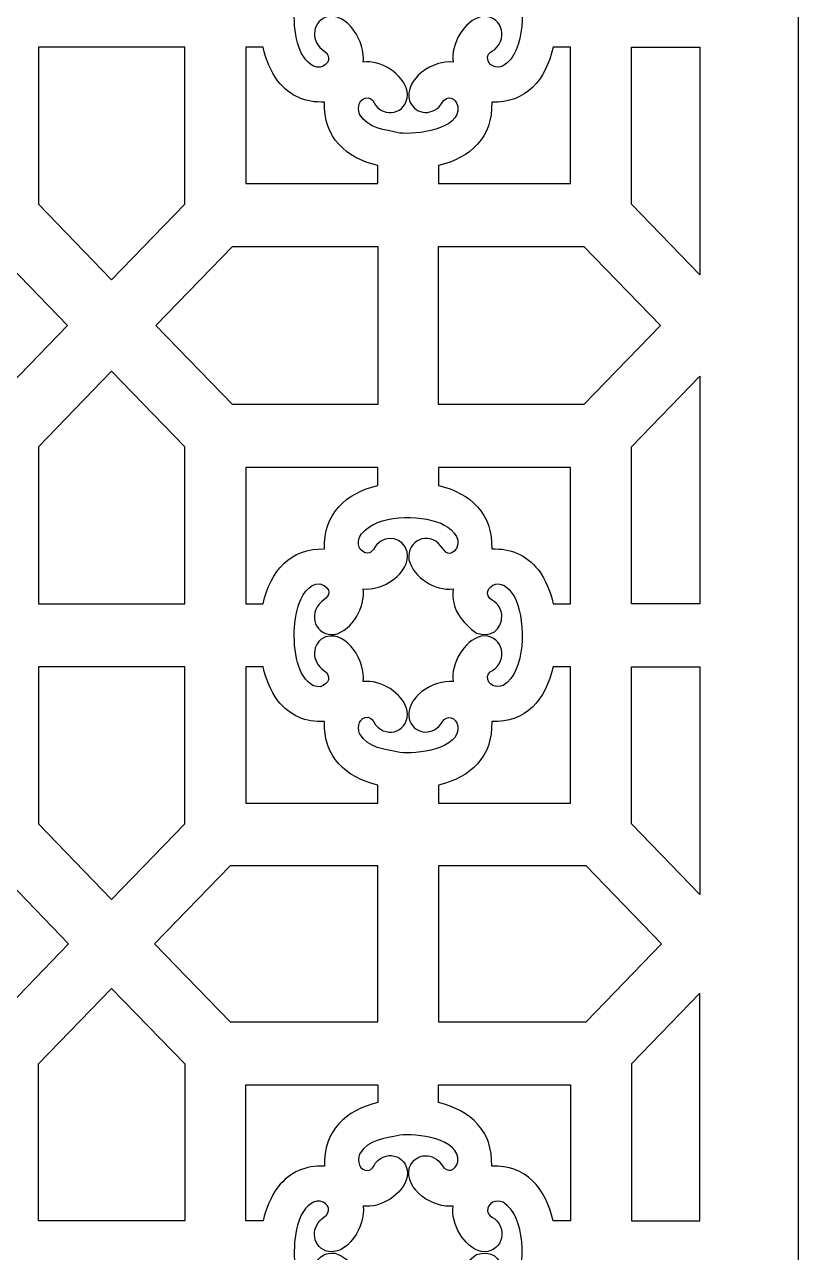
# Model space of a CAD drawing. Header units: centimetres. Extents: x -20.9 to -15.5, y -9 to 9.
# Drawn here: x -18.535 to -15.459, y 0.003 to 4.882 of the extents above; entities that cross this region are included whole.
import ezdxf

# ---------------------------------------------------------------- set-up
doc = ezdxf.new("R2010")
doc.units = ezdxf.units.CM
doc.header["$MEASUREMENT"] = 0
doc.layers.add('layer 1', color=7, linetype='Continuous')

msp = doc.modelspace()

# ---------------------------------------------------------------- linework, layer by layer
at = {"layer": 'layer 1', "color": 250}
for points, knots in [([(-20.93745, -9.0002), (-20.93745, -9.0002), (-20.93745, 9.00076), (-20.93745, 9.00076), (-20.93745, 9.00076), (-20.93745, 9.00076), (-15.45891, 9.00076), (-15.45891, 9.00076), (-15.45891, 9.00076), (-15.45891, 9.00076), (-15.45891, -9.0002), (-15.45891, -9.0002), (-15.45891, -9.0002), (-15.45891, -9.0002), (-20.93745, -9.0002), (-20.93745, -9.0002)], [0, 0, 0, 0, 0.2, 0.2, 0.2, 0.2, 0.4, 0.4, 0.4, 0.4, 0.6, 0.6, 0.6, 0.6, 1, 1, 1, 1]), ([(-17.44257, 5.04672), (-17.46993, 4.96971), (-17.47052, 4.85409), (-17.43926, 4.77855), (-17.43926, 4.77855), (-17.42532, 4.7472), (-17.39673, 4.70769), (-17.35932, 4.71246), (-17.35932, 4.71246), (-17.32494, 4.72069), (-17.3131, 4.75707), (-17.34456, 4.77694), (-17.34456, 4.77694), (-17.39615, 4.80951), (-17.39623, 4.88631), (-17.33832, 4.91077), (-17.33832, 4.91077), (-17.25006, 4.93667), (-17.17929, 4.80892), (-17.18861, 4.7325), (-17.18861, 4.7325), (-17.11921, 4.74158), (-17.0316, 4.68832), (-17.01341, 4.61656), (-17.01341, 4.61656), (-17.00389, 4.53782), (-17.09109, 4.50194), (-17.13942, 4.56122), (-17.13942, 4.56122), (-17.14774, 4.57385), (-17.15225, 4.58791), (-17.16842, 4.59081), (-17.16842, 4.59081), (-17.2029, 4.59274), (-17.21477, 4.55416), (-17.20314, 4.52634), (-17.20314, 4.52634), (-17.16699, 4.46591), (-17.10509, 4.46535), (-17.04337, 4.45076), (-17.04337, 4.45076), (-16.97996, 4.44391), (-16.80124, 4.46289), (-16.81228, 4.55619), (-16.81228, 4.55619), (-16.82028, 4.59172), (-16.85552, 4.60393), (-16.87477, 4.57142), (-16.87477, 4.57142), (-16.9064, 4.51796), (-16.98083, 4.51852), (-17.00436, 4.57789), (-17.00436, 4.57789), (-17.0294, 4.66887), (-16.90558, 4.7424), (-16.83173, 4.7325), (-16.83173, 4.7325), (-16.84046, 4.80514), (-16.78914, 4.89463), (-16.71946, 4.91344), (-16.71946, 4.91344), (-16.64324, 4.92328), (-16.60844, 4.83321), (-16.66585, 4.78329), (-16.66585, 4.78329), (-16.67809, 4.77471), (-16.69169, 4.77005), (-16.69453, 4.75335), (-16.69453, 4.75335), (-16.69637, 4.71773), (-16.65905, 4.70549), (-16.63208, 4.7175), (-16.63208, 4.7175), (-16.5418, 4.77515), (-16.54373, 4.96473), (-16.58105, 5.05504), (-16.58105, 5.05504), (-16.59417, 5.08454), (-16.61846, 5.11849), (-16.65241, 5.12174), (-16.65241, 5.12174), (-16.68146, 5.12124), (-16.70999, 5.08829), (-16.68513, 5.06321), (-16.68513, 5.06321), (-16.65993, 5.04549), (-16.64335, 5.03366), (-16.63814, 4.99894), (-16.63814, 4.99894), (-16.63603, 4.93216), (-16.68305, 4.90843), (-16.73873, 4.92533), (-16.73873, 4.92533), (-16.796, 4.96716), (-16.84108, 5.02241), (-16.83173, 5.10106), (-16.83173, 5.10106), (-16.90207, 5.09215), (-16.98871, 5.14497), (-17.0069, 5.21703), (-17.0069, 5.21703), (-17.01642, 5.29577), (-16.92919, 5.33168), (-16.88089, 5.27236), (-16.88089, 5.27236), (-16.86343, 5.24579), (-16.84392, 5.22517), (-16.81835, 5.26173), (-16.81835, 5.26173), (-16.79521, 5.30763), (-16.84486, 5.34609), (-16.88024, 5.36168), (-16.88024, 5.36168), (-16.96674, 5.39703), (-17.1336, 5.39826), (-17.19561, 5.31982), (-17.19561, 5.31982), (-17.21339, 5.29287), (-17.21532, 5.25854), (-17.18082, 5.24433), (-17.18082, 5.24433), (-17.1539, 5.23642), (-17.14815, 5.26164), (-17.13494, 5.27784), (-17.13494, 5.27784), (-17.09478, 5.31818), (-17.02969, 5.30552), (-17.01396, 5.24831), (-17.01396, 5.24831), (-16.99944, 5.16011), (-17.11532, 5.09171), (-17.18861, 5.10106), (-17.18861, 5.10106), (-17.17964, 5.02856), (-17.2314, 4.93889), (-17.30089, 4.92015), (-17.30089, 4.92015), (-17.37713, 4.91033), (-17.41188, 5.00041), (-17.35446, 5.05029), (-17.35446, 5.05029), (-17.32874, 5.06834), (-17.30877, 5.08849), (-17.34418, 5.11488), (-17.34418, 5.11488), (-17.38985, 5.13949), (-17.42766, 5.08553), (-17.44257, 5.04672)], [0, 0, 0, 0, 0.0263158, 0.0263158, 0.0263158, 0.0263158, 0.0526316, 0.0526316, 0.0526316, 0.0526316, 0.0789474, 0.0789474, 0.0789474, 0.0789474, 0.1052632, 0.1052632, 0.1052632, 0.1052632, 0.1315789, 0.1315789, 0.1315789, 0.1315789, 0.1578947, 0.1578947, 0.1578947, 0.1578947, 0.1842105, 0.1842105, 0.1842105, 0.1842105, 0.2105263, 0.2105263, 0.2105263, 0.2105263, 0.2368421, 0.2368421, 0.2368421, 0.2368421, 0.2631579, 0.2631579, 0.2631579, 0.2631579, 0.2894737, 0.2894737, 0.2894737, 0.2894737, 0.3157895, 0.3157895, 0.3157895, 0.3157895, 0.3421053, 0.3421053, 0.3421053, 0.3421053, 0.3684211, 0.3684211, 0.3684211, 0.3684211, 0.3947368, 0.3947368, 0.3947368, 0.3947368, 0.4210526, 0.4210526, 0.4210526, 0.4210526, 0.4473684, 0.4473684, 0.4473684, 0.4473684, 0.4736842, 0.4736842, 0.4736842, 0.4736842, 0.5, 0.5, 0.5, 0.5, 0.5263158, 0.5263158, 0.5263158, 0.5263158, 0.5526316, 0.5526316, 0.5526316, 0.5526316, 0.5789474, 0.5789474, 0.5789474, 0.5789474, 0.6052632, 0.6052632, 0.6052632, 0.6052632, 0.6315789, 0.6315789, 0.6315789, 0.6315789, 0.6578947, 0.6578947, 0.6578947, 0.6578947, 0.6842105, 0.6842105, 0.6842105, 0.6842105, 0.7105263, 0.7105263, 0.7105263, 0.7105263, 0.7368421, 0.7368421, 0.7368421, 0.7368421, 0.7631579, 0.7631579, 0.7631579, 0.7631579, 0.7894737, 0.7894737, 0.7894737, 0.7894737, 0.8157895, 0.8157895, 0.8157895, 0.8157895, 0.8421053, 0.8421053, 0.8421053, 0.8421053, 0.8684211, 0.8684211, 0.8684211, 0.8684211, 0.8947368, 0.8947368, 0.8947368, 0.8947368, 0.9210526, 0.9210526, 0.9210526, 0.9210526, 0.9473684, 0.9473684, 0.9473684, 0.9473684, 1, 1, 1, 1]), ([(-18.47989, 4.79179), (-18.47989, 4.79179), (-17.89769, 4.79179), (-17.89769, 4.79179), (-17.89769, 4.79179), (-17.89769, 4.79179), (-17.89769, 4.168), (-17.89769, 4.168), (-17.89769, 4.168), (-17.89769, 4.168), (-18.18877, 3.86737), (-18.18877, 3.86737), (-18.18877, 3.86737), (-18.18877, 3.86737), (-18.47989, 4.168), (-18.47989, 4.168), (-18.47989, 4.168), (-18.47989, 4.168), (-18.47989, 4.79179), (-18.47989, 4.79179)], [0, 0, 0, 0, 0.1666667, 0.1666667, 0.1666667, 0.1666667, 0.3333333, 0.3333333, 0.3333333, 0.3333333, 0.5, 0.5, 0.5, 0.5, 0.6666667, 0.6666667, 0.6666667, 0.6666667, 1, 1, 1, 1]), ([(-17.65565, 4.79179), (-17.65565, 4.79179), (-17.58687, 4.79179), (-17.58687, 4.79179), (-17.58687, 4.79179), (-17.57504, 4.74167), (-17.55755, 4.69805), (-17.52755, 4.65681), (-17.52755, 4.65681), (-17.47793, 4.59573), (-17.41867, 4.57098), (-17.34228, 4.57382), (-17.34228, 4.57382), (-17.34714, 4.43275), (-17.25841, 4.35251), (-17.13116, 4.32132), (-17.13116, 4.32132), (-17.13116, 4.32132), (-17.13116, 4.25014), (-17.13116, 4.25014), (-17.13116, 4.25014), (-17.13116, 4.25014), (-17.65565, 4.25014), (-17.65565, 4.25014), (-17.65565, 4.25014), (-17.65565, 4.25014), (-17.65565, 4.79179), (-17.65565, 4.79179)], [0, 0, 0, 0, 0.125, 0.125, 0.125, 0.125, 0.25, 0.25, 0.25, 0.25, 0.375, 0.375, 0.375, 0.375, 0.5, 0.5, 0.5, 0.5, 0.625, 0.625, 0.625, 0.625, 0.75, 0.75, 0.75, 0.75, 1, 1, 1, 1]), ([(-16.43359, 4.79179), (-16.43359, 4.79179), (-16.36461, 4.79179), (-16.36461, 4.79179), (-16.36461, 4.79179), (-16.36461, 4.79179), (-16.36461, 4.25014), (-16.36461, 4.25014), (-16.36461, 4.25014), (-16.36461, 4.25014), (-16.88909, 4.25014), (-16.88909, 4.25014), (-16.88909, 4.25014), (-16.88909, 4.25014), (-16.88909, 4.3212), (-16.88909, 4.3212), (-16.88909, 4.3212), (-16.76199, 4.35325), (-16.67314, 4.43237), (-16.67807, 4.57382), (-16.67807, 4.57382), (-16.5415, 4.56878), (-16.46379, 4.66041), (-16.43359, 4.79179)], [0, 0, 0, 0, 0.1428571, 0.1428571, 0.1428571, 0.1428571, 0.2857143, 0.2857143, 0.2857143, 0.2857143, 0.4285714, 0.4285714, 0.4285714, 0.4285714, 0.5714286, 0.5714286, 0.5714286, 0.5714286, 0.7142857, 0.7142857, 0.7142857, 0.7142857, 1, 1, 1, 1]), ([(-15.85023, 4.79179), (-15.85023, 4.79179), (-16.12253, 4.79179), (-16.12253, 4.79179), (-16.12253, 4.79179), (-16.12253, 4.79179), (-16.12253, 4.168), (-16.12253, 4.168), (-16.12253, 4.168), (-16.12253, 4.168), (-15.85023, 3.88676), (-15.85023, 3.88676), (-15.85023, 3.88676), (-15.85023, 3.88676), (-15.85023, 4.79179), (-15.85023, 4.79179)], [0, 0, 0, 0, 0.2, 0.2, 0.2, 0.2, 0.4, 0.4, 0.4, 0.4, 0.6, 0.6, 0.6, 0.6, 1, 1, 1, 1]), ([(-19.24642, 4.00015), (-19.24642, 4.00015), (-19.24642, 3.37165), (-19.24642, 3.37165), (-19.24642, 3.37165), (-19.24642, 3.37165), (-18.66879, 3.37165), (-18.66879, 3.37165), (-18.66879, 3.37165), (-18.66879, 3.37165), (-18.3645, 3.6859), (-18.3645, 3.6859), (-18.3645, 3.6859), (-18.3645, 3.6859), (-18.66879, 4.00015), (-18.66879, 4.00015), (-18.66879, 4.00015), (-18.66879, 4.00015), (-19.24642, 4.00015), (-19.24642, 4.00015)], [0, 0, 0, 0, 0.1666667, 0.1666667, 0.1666667, 0.1666667, 0.3333333, 0.3333333, 0.3333333, 0.3333333, 0.5, 0.5, 0.5, 0.5, 0.6666667, 0.6666667, 0.6666667, 0.6666667, 1, 1, 1, 1]), ([(-17.13116, 3.37165), (-17.13116, 3.37165), (-17.13116, 4.00015), (-17.13116, 4.00015), (-17.13116, 4.00015), (-17.13116, 4.00015), (-17.70879, 4.00015), (-17.70879, 4.00015), (-17.70879, 4.00015), (-17.70879, 4.00015), (-18.01308, 3.6859), (-18.01308, 3.6859), (-18.01308, 3.6859), (-18.01308, 3.6859), (-17.70879, 3.37165), (-17.70879, 3.37165), (-17.70879, 3.37165), (-17.70879, 3.37165), (-17.13116, 3.37165), (-17.13116, 3.37165)], [0, 0, 0, 0, 0.1666667, 0.1666667, 0.1666667, 0.1666667, 0.3333333, 0.3333333, 0.3333333, 0.3333333, 0.5, 0.5, 0.5, 0.5, 0.6666667, 0.6666667, 0.6666667, 0.6666667, 1, 1, 1, 1]), ([(-16.88909, 4.00015), (-16.88909, 4.00015), (-16.88909, 3.37165), (-16.88909, 3.37165), (-16.88909, 3.37165), (-16.88909, 3.37165), (-16.31147, 3.37165), (-16.31147, 3.37165), (-16.31147, 3.37165), (-16.31147, 3.37165), (-16.00718, 3.6859), (-16.00718, 3.6859), (-16.00718, 3.6859), (-16.00718, 3.6859), (-16.31147, 4.00015), (-16.31147, 4.00015), (-16.31147, 4.00015), (-16.31147, 4.00015), (-16.88909, 4.00015), (-16.88909, 4.00015)], [0, 0, 0, 0, 0.1666667, 0.1666667, 0.1666667, 0.1666667, 0.3333333, 0.3333333, 0.3333333, 0.3333333, 0.5, 0.5, 0.5, 0.5, 0.6666667, 0.6666667, 0.6666667, 0.6666667, 1, 1, 1, 1]), ([(-17.89769, 2.58001), (-17.89769, 2.58001), (-18.47989, 2.58001), (-18.47989, 2.58001), (-18.47989, 2.58001), (-18.47989, 2.58001), (-18.47989, 3.20383), (-18.47989, 3.20383), (-18.47989, 3.20383), (-18.47989, 3.20383), (-18.18877, 3.50443), (-18.18877, 3.50443), (-18.18877, 3.50443), (-18.18877, 3.50443), (-17.89769, 3.20383), (-17.89769, 3.20383), (-17.89769, 3.20383), (-17.89769, 3.20383), (-17.89769, 2.58001), (-17.89769, 2.58001)], [0, 0, 0, 0, 0.1666667, 0.1666667, 0.1666667, 0.1666667, 0.3333333, 0.3333333, 0.3333333, 0.3333333, 0.5, 0.5, 0.5, 0.5, 0.6666667, 0.6666667, 0.6666667, 0.6666667, 1, 1, 1, 1]), ([(-15.85023, 3.48504), (-15.85023, 3.48504), (-16.12253, 3.20383), (-16.12253, 3.20383), (-16.12253, 3.20383), (-16.12253, 3.20383), (-16.12253, 2.58001), (-16.12253, 2.58001), (-16.12253, 2.58001), (-16.12253, 2.58001), (-15.85023, 2.58001), (-15.85023, 2.58001), (-15.85023, 2.58001), (-15.85023, 2.58001), (-15.85023, 3.48504), (-15.85023, 3.48504)], [0, 0, 0, 0, 0.2, 0.2, 0.2, 0.2, 0.4, 0.4, 0.4, 0.4, 0.6, 0.6, 0.6, 0.6, 1, 1, 1, 1]), ([(-17.5869, 2.58001), (-17.5869, 2.58001), (-17.65565, 2.58001), (-17.65565, 2.58001), (-17.65565, 2.58001), (-17.65565, 2.58001), (-17.65565, 3.12166), (-17.65565, 3.12166), (-17.65565, 3.12166), (-17.65565, 3.12166), (-17.13116, 3.12166), (-17.13116, 3.12166), (-17.13116, 3.12166), (-17.13116, 3.12166), (-17.13116, 3.05063), (-17.13116, 3.05063), (-17.13116, 3.05063), (-17.25818, 3.01861), (-17.34717, 2.93932), (-17.34228, 2.79798), (-17.34228, 2.79798), (-17.4791, 2.80308), (-17.55623, 2.7113), (-17.5869, 2.58001)], [0, 0, 0, 0, 0.1428571, 0.1428571, 0.1428571, 0.1428571, 0.2857143, 0.2857143, 0.2857143, 0.2857143, 0.4285714, 0.4285714, 0.4285714, 0.4285714, 0.5714286, 0.5714286, 0.5714286, 0.5714286, 0.7142857, 0.7142857, 0.7142857, 0.7142857, 1, 1, 1, 1]), ([(-16.36461, 2.58001), (-16.36461, 2.58001), (-16.43344, 2.58001), (-16.43344, 2.58001), (-16.43344, 2.58001), (-16.44528, 2.6301), (-16.46271, 2.67352), (-16.49258, 2.71473), (-16.49258, 2.71473), (-16.54224, 2.77601), (-16.60155, 2.80082), (-16.67807, 2.79798), (-16.67807, 2.79798), (-16.67314, 2.939), (-16.76193, 3.01929), (-16.88909, 3.05045), (-16.88909, 3.05045), (-16.88909, 3.05045), (-16.88909, 3.12166), (-16.88909, 3.12166), (-16.88909, 3.12166), (-16.88909, 3.12166), (-16.36461, 3.12166), (-16.36461, 3.12166), (-16.36461, 3.12166), (-16.36461, 3.12166), (-16.36461, 2.58001), (-16.36461, 2.58001)], [0, 0, 0, 0, 0.125, 0.125, 0.125, 0.125, 0.25, 0.25, 0.25, 0.25, 0.375, 0.375, 0.375, 0.375, 0.5, 0.5, 0.5, 0.5, 0.625, 0.625, 0.625, 0.625, 0.75, 0.75, 0.75, 0.75, 1, 1, 1, 1]), ([(-17.44257, 2.58496), (-17.46993, 2.50795), (-17.47052, 2.39234), (-17.43926, 2.31676), (-17.43926, 2.31676), (-17.42532, 2.28542), (-17.39673, 2.2459), (-17.35932, 2.25068), (-17.35932, 2.25068), (-17.32494, 2.25891), (-17.3131, 2.29532), (-17.34456, 2.31518), (-17.34456, 2.31518), (-17.39615, 2.34775), (-17.39623, 2.42453), (-17.33832, 2.44902), (-17.33832, 2.44902), (-17.25006, 2.47491), (-17.17929, 2.34714), (-17.18861, 2.27074), (-17.18861, 2.27074), (-17.11921, 2.27979), (-17.0316, 2.22657), (-17.01341, 2.1548), (-17.01341, 2.1548), (-17.00389, 2.07606), (-17.09109, 2.04018), (-17.13942, 2.09944), (-17.13942, 2.09944), (-17.14774, 2.11209), (-17.15225, 2.12612), (-17.16842, 2.12905), (-17.16842, 2.12905), (-17.2029, 2.13096), (-17.21477, 2.09238), (-17.20314, 2.06455), (-17.20314, 2.06455), (-17.16699, 2.00415), (-17.10509, 2.00356), (-17.04337, 1.989), (-17.04337, 1.989), (-16.97996, 1.98215), (-16.80124, 2.0011), (-16.81228, 2.09443), (-16.81228, 2.09443), (-16.82028, 2.12993), (-16.85552, 2.14215), (-16.87477, 2.10966), (-16.87477, 2.10966), (-16.9064, 2.05617), (-16.98083, 2.05673), (-17.00436, 2.11613), (-17.00436, 2.11613), (-17.0294, 2.20712), (-16.90558, 2.28064), (-16.83173, 2.27074), (-16.83173, 2.27074), (-16.84046, 2.34336), (-16.78914, 2.43285), (-16.71946, 2.45165), (-16.71946, 2.45165), (-16.64324, 2.4615), (-16.60844, 2.37145), (-16.66585, 2.32151), (-16.66585, 2.32151), (-16.67809, 2.31295), (-16.69169, 2.30827), (-16.69453, 2.29157), (-16.69453, 2.29157), (-16.69637, 2.25598), (-16.65905, 2.2437), (-16.63208, 2.25571), (-16.63208, 2.25571), (-16.5418, 2.31339), (-16.54373, 2.50294), (-16.58105, 2.59328), (-16.58105, 2.59328), (-16.59417, 2.62275), (-16.61846, 2.65673), (-16.65241, 2.65995), (-16.65241, 2.65995), (-16.68146, 2.65948), (-16.70999, 2.62653), (-16.68513, 2.60146), (-16.68513, 2.60146), (-16.65993, 2.5837), (-16.64335, 2.57187), (-16.63814, 2.53716), (-16.63814, 2.53716), (-16.63603, 2.47037), (-16.68305, 2.44667), (-16.73873, 2.46357), (-16.73873, 2.46357), (-16.796, 2.5054), (-16.84108, 2.56065), (-16.83173, 2.6393), (-16.83173, 2.6393), (-16.90207, 2.6304), (-16.98871, 2.68318), (-17.0069, 2.75524), (-17.0069, 2.75524), (-17.01642, 2.83398), (-16.92919, 2.86992), (-16.88089, 2.81058), (-16.88089, 2.81058), (-16.86343, 2.78401), (-16.84392, 2.76341), (-16.81835, 2.79994), (-16.81835, 2.79994), (-16.79521, 2.84587), (-16.84486, 2.88431), (-16.88024, 2.89989), (-16.88024, 2.89989), (-16.96674, 2.93525), (-17.1336, 2.93648), (-17.19561, 2.85806), (-17.19561, 2.85806), (-17.21339, 2.83108), (-17.21532, 2.79678), (-17.18082, 2.78254), (-17.18082, 2.78254), (-17.1539, 2.77463), (-17.14815, 2.79988), (-17.13494, 2.81608), (-17.13494, 2.81608), (-17.09478, 2.85642), (-17.02969, 2.84376), (-17.01396, 2.78653), (-17.01396, 2.78653), (-16.99944, 2.69833), (-17.11532, 2.62996), (-17.18861, 2.6393), (-17.18861, 2.6393), (-17.17964, 2.5668), (-17.2314, 2.47711), (-17.30089, 2.45839), (-17.30089, 2.45839), (-17.37713, 2.44855), (-17.41188, 2.53862), (-17.35446, 2.58851), (-17.35446, 2.58851), (-17.32874, 2.60655), (-17.30877, 2.62671), (-17.34418, 2.6531), (-17.34418, 2.6531), (-17.38985, 2.6777), (-17.42766, 2.62375), (-17.44257, 2.58496)], [0, 0, 0, 0, 0.0263158, 0.0263158, 0.0263158, 0.0263158, 0.0526316, 0.0526316, 0.0526316, 0.0526316, 0.0789474, 0.0789474, 0.0789474, 0.0789474, 0.1052632, 0.1052632, 0.1052632, 0.1052632, 0.1315789, 0.1315789, 0.1315789, 0.1315789, 0.1578947, 0.1578947, 0.1578947, 0.1578947, 0.1842105, 0.1842105, 0.1842105, 0.1842105, 0.2105263, 0.2105263, 0.2105263, 0.2105263, 0.2368421, 0.2368421, 0.2368421, 0.2368421, 0.2631579, 0.2631579, 0.2631579, 0.2631579, 0.2894737, 0.2894737, 0.2894737, 0.2894737, 0.3157895, 0.3157895, 0.3157895, 0.3157895, 0.3421053, 0.3421053, 0.3421053, 0.3421053, 0.3684211, 0.3684211, 0.3684211, 0.3684211, 0.3947368, 0.3947368, 0.3947368, 0.3947368, 0.4210526, 0.4210526, 0.4210526, 0.4210526, 0.4473684, 0.4473684, 0.4473684, 0.4473684, 0.4736842, 0.4736842, 0.4736842, 0.4736842, 0.5, 0.5, 0.5, 0.5, 0.5263158, 0.5263158, 0.5263158, 0.5263158, 0.5526316, 0.5526316, 0.5526316, 0.5526316, 0.5789474, 0.5789474, 0.5789474, 0.5789474, 0.6052632, 0.6052632, 0.6052632, 0.6052632, 0.6315789, 0.6315789, 0.6315789, 0.6315789, 0.6578947, 0.6578947, 0.6578947, 0.6578947, 0.6842105, 0.6842105, 0.6842105, 0.6842105, 0.7105263, 0.7105263, 0.7105263, 0.7105263, 0.7368421, 0.7368421, 0.7368421, 0.7368421, 0.7631579, 0.7631579, 0.7631579, 0.7631579, 0.7894737, 0.7894737, 0.7894737, 0.7894737, 0.8157895, 0.8157895, 0.8157895, 0.8157895, 0.8421053, 0.8421053, 0.8421053, 0.8421053, 0.8684211, 0.8684211, 0.8684211, 0.8684211, 0.8947368, 0.8947368, 0.8947368, 0.8947368, 0.9210526, 0.9210526, 0.9210526, 0.9210526, 0.9473684, 0.9473684, 0.9473684, 0.9473684, 1, 1, 1, 1]), ([(-18.47989, 2.33), (-18.47989, 2.33), (-17.89769, 2.33), (-17.89769, 2.33), (-17.89769, 2.33), (-17.89769, 2.33), (-17.89769, 1.70621), (-17.89769, 1.70621), (-17.89769, 1.70621), (-17.89769, 1.70621), (-18.18877, 1.40561), (-18.18877, 1.40561), (-18.18877, 1.40561), (-18.18877, 1.40561), (-18.47989, 1.70621), (-18.47989, 1.70621), (-18.47989, 1.70621), (-18.47989, 1.70621), (-18.47989, 2.33), (-18.47989, 2.33)], [0, 0, 0, 0, 0.1666667, 0.1666667, 0.1666667, 0.1666667, 0.3333333, 0.3333333, 0.3333333, 0.3333333, 0.5, 0.5, 0.5, 0.5, 0.6666667, 0.6666667, 0.6666667, 0.6666667, 1, 1, 1, 1]), ([(-17.65565, 2.33), (-17.65565, 2.33), (-17.58687, 2.33), (-17.58687, 2.33), (-17.58687, 2.33), (-17.57504, 2.27988), (-17.55755, 2.23629), (-17.52755, 2.19505), (-17.52755, 2.19505), (-17.47793, 2.13394), (-17.41867, 2.10922), (-17.34228, 2.11203), (-17.34228, 2.11203), (-17.34714, 1.97099), (-17.25841, 1.89073), (-17.13116, 1.85956), (-17.13116, 1.85956), (-17.13116, 1.85956), (-17.13116, 1.78838), (-17.13116, 1.78838), (-17.13116, 1.78838), (-17.13116, 1.78838), (-17.65565, 1.78838), (-17.65565, 1.78838), (-17.65565, 1.78838), (-17.65565, 1.78838), (-17.65565, 2.33), (-17.65565, 2.33)], [0, 0, 0, 0, 0.125, 0.125, 0.125, 0.125, 0.25, 0.25, 0.25, 0.25, 0.375, 0.375, 0.375, 0.375, 0.5, 0.5, 0.5, 0.5, 0.625, 0.625, 0.625, 0.625, 0.75, 0.75, 0.75, 0.75, 1, 1, 1, 1]), ([(-16.43359, 2.33), (-16.43359, 2.33), (-16.36461, 2.33), (-16.36461, 2.33), (-16.36461, 2.33), (-16.36461, 2.33), (-16.36461, 1.78838), (-16.36461, 1.78838), (-16.36461, 1.78838), (-16.36461, 1.78838), (-16.88909, 1.78838), (-16.88909, 1.78838), (-16.88909, 1.78838), (-16.88909, 1.78838), (-16.88909, 1.85941), (-16.88909, 1.85941), (-16.88909, 1.85941), (-16.76199, 1.89146), (-16.67314, 1.97058), (-16.67807, 2.11203), (-16.67807, 2.11203), (-16.5415, 2.107), (-16.46379, 2.19862), (-16.43359, 2.33)], [0, 0, 0, 0, 0.1428571, 0.1428571, 0.1428571, 0.1428571, 0.2857143, 0.2857143, 0.2857143, 0.2857143, 0.4285714, 0.4285714, 0.4285714, 0.4285714, 0.5714286, 0.5714286, 0.5714286, 0.5714286, 0.7142857, 0.7142857, 0.7142857, 0.7142857, 1, 1, 1, 1]), ([(-15.85023, 2.33), (-15.85023, 2.33), (-16.12253, 2.33), (-16.12253, 2.33), (-16.12253, 2.33), (-16.12253, 2.33), (-16.12253, 1.70621), (-16.12253, 1.70621), (-16.12253, 1.70621), (-16.12253, 1.70621), (-15.85023, 1.42497), (-15.85023, 1.42497), (-15.85023, 1.42497), (-15.85023, 1.42497), (-15.85023, 2.33), (-15.85023, 2.33)], [0, 0, 0, 0, 0.2, 0.2, 0.2, 0.2, 0.4, 0.4, 0.4, 0.4, 0.6, 0.6, 0.6, 0.6, 1, 1, 1, 1]), ([(-18.35996, 1.22883), (-18.35996, 1.22883), (-18.35996, 1.22883), (-18.35996, 1.22883), (-18.35996, 1.22883), (-18.35996, 1.22883), (-18.65968, 0.91926), (-18.65968, 0.91926), (-18.65968, 0.91926), (-18.65968, 0.91926), (-19.24642, 0.91926), (-19.24642, 0.91926), (-19.24642, 0.91926), (-19.24642, 0.91926), (-19.24642, 1.22883), (-19.24642, 1.22883), (-19.24642, 1.22883), (-19.24642, 1.22883), (-19.24642, 1.22883), (-19.24642, 1.22883), (-19.24642, 1.22883), (-19.24642, 1.22883), (-19.24642, 1.53837), (-19.24642, 1.53837), (-19.24642, 1.53837), (-19.24642, 1.53837), (-18.65968, 1.53837), (-18.65968, 1.53837), (-18.65968, 1.53837), (-18.65968, 1.53837), (-18.35996, 1.22883), (-18.35996, 1.22883), (-18.35996, 1.22883), (-18.35996, 1.22883), (-18.35996, 1.22883), (-18.35996, 1.22883), (-18.35996, 1.22883), (-18.35996, 1.22883), (-18.35996, 1.22883), (-18.35996, 1.22883), (-18.35996, 1.22883), (-18.35996, 1.22883), (-18.35996, 1.22883), (-18.35996, 1.22883)], [0, 0, 0, 0, 0.0833333, 0.0833333, 0.0833333, 0.0833333, 0.1666667, 0.1666667, 0.1666667, 0.1666667, 0.25, 0.25, 0.25, 0.25, 0.3333333, 0.3333333, 0.3333333, 0.3333333, 0.4166667, 0.4166667, 0.4166667, 0.4166667, 0.5, 0.5, 0.5, 0.5, 0.5833333, 0.5833333, 0.5833333, 0.5833333, 0.6666667, 0.6666667, 0.6666667, 0.6666667, 0.75, 0.75, 0.75, 0.75, 0.8333333, 0.8333333, 0.8333333, 0.8333333, 1, 1, 1, 1]), ([(-18.01762, 1.22883), (-18.01762, 1.22883), (-18.01762, 1.22883), (-18.01762, 1.22883), (-18.01762, 1.22883), (-18.01762, 1.22883), (-18.01762, 1.22883), (-18.01762, 1.22883), (-18.01762, 1.22883), (-18.01762, 1.22883), (-18.01762, 1.22883), (-18.01762, 1.22883), (-18.01762, 1.22883), (-18.01762, 1.22883), (-18.01762, 1.22883), (-18.01762, 1.22883), (-18.01762, 1.22883), (-18.01762, 1.22883), (-17.71787, 1.53837), (-17.71787, 1.53837), (-17.71787, 1.53837), (-17.71787, 1.53837), (-17.13116, 1.53837), (-17.13116, 1.53837), (-17.13116, 1.53837), (-17.13116, 1.53837), (-17.13116, 1.22883), (-17.13116, 1.22883), (-17.13116, 1.22883), (-17.13116, 1.22883), (-17.13116, 1.22883), (-17.13116, 1.22883), (-17.13116, 1.22883), (-17.13116, 1.22883), (-17.13116, 0.91926), (-17.13116, 0.91926), (-17.13116, 0.91926), (-17.13116, 0.91926), (-17.71787, 0.91926), (-17.71787, 0.91926), (-17.71787, 0.91926), (-17.71787, 0.91926), (-18.01762, 1.22883), (-18.01762, 1.22883)], [0, 0, 0, 0, 0.0833333, 0.0833333, 0.0833333, 0.0833333, 0.1666667, 0.1666667, 0.1666667, 0.1666667, 0.25, 0.25, 0.25, 0.25, 0.3333333, 0.3333333, 0.3333333, 0.3333333, 0.4166667, 0.4166667, 0.4166667, 0.4166667, 0.5, 0.5, 0.5, 0.5, 0.5833333, 0.5833333, 0.5833333, 0.5833333, 0.6666667, 0.6666667, 0.6666667, 0.6666667, 0.75, 0.75, 0.75, 0.75, 0.8333333, 0.8333333, 0.8333333, 0.8333333, 1, 1, 1, 1]), ([(-16.88909, 1.22883), (-16.88909, 1.22883), (-16.88909, 1.53837), (-16.88909, 1.53837), (-16.88909, 1.53837), (-16.88909, 1.53837), (-16.30236, 1.53837), (-16.30236, 1.53837), (-16.30236, 1.53837), (-16.30236, 1.53837), (-16.00264, 1.22883), (-16.00264, 1.22883), (-16.00264, 1.22883), (-16.00264, 1.22883), (-16.30236, 0.91926), (-16.30236, 0.91926), (-16.30236, 0.91926), (-16.30236, 0.91926), (-16.88909, 0.91926), (-16.88909, 0.91926), (-16.88909, 0.91926), (-16.88909, 0.91926), (-16.88909, 1.22883), (-16.88909, 1.22883), (-16.88909, 1.22883), (-16.88909, 1.22883), (-16.88909, 1.22883), (-16.88909, 1.22883)], [0, 0, 0, 0, 0.125, 0.125, 0.125, 0.125, 0.25, 0.25, 0.25, 0.25, 0.375, 0.375, 0.375, 0.375, 0.5, 0.5, 0.5, 0.5, 0.625, 0.625, 0.625, 0.625, 0.75, 0.75, 0.75, 0.75, 1, 1, 1, 1]), ([(-18.47989, 0.12763), (-18.47989, 0.12763), (-17.89769, 0.12763), (-17.89769, 0.12763), (-17.89769, 0.12763), (-17.89769, 0.12763), (-17.89769, 0.75145), (-17.89769, 0.75145), (-17.89769, 0.75145), (-17.89769, 0.75145), (-18.18877, 1.05205), (-18.18877, 1.05205), (-18.18877, 1.05205), (-18.18877, 1.05205), (-18.47989, 0.75145), (-18.47989, 0.75145), (-18.47989, 0.75145), (-18.47989, 0.75145), (-18.47989, 0.12763), (-18.47989, 0.12763)], [0, 0, 0, 0, 0.1666667, 0.1666667, 0.1666667, 0.1666667, 0.3333333, 0.3333333, 0.3333333, 0.3333333, 0.5, 0.5, 0.5, 0.5, 0.6666667, 0.6666667, 0.6666667, 0.6666667, 1, 1, 1, 1]), ([(-15.85023, 0.12763), (-15.85023, 0.12763), (-16.12253, 0.12763), (-16.12253, 0.12763), (-16.12253, 0.12763), (-16.12253, 0.12763), (-16.12253, 0.75145), (-16.12253, 0.75145), (-16.12253, 0.75145), (-16.12253, 0.75145), (-15.85023, 1.03269), (-15.85023, 1.03269), (-15.85023, 1.03269), (-15.85023, 1.03269), (-15.85023, 0.12763), (-15.85023, 0.12763)], [0, 0, 0, 0, 0.2, 0.2, 0.2, 0.2, 0.4, 0.4, 0.4, 0.4, 0.6, 0.6, 0.6, 0.6, 1, 1, 1, 1]), ([(-17.65565, 0.12763), (-17.65565, 0.12763), (-17.58687, 0.12763), (-17.58687, 0.12763), (-17.58687, 0.12763), (-17.57504, 0.17775), (-17.55755, 0.22137), (-17.52755, 0.26261), (-17.52755, 0.26261), (-17.47793, 0.32369), (-17.41867, 0.34844), (-17.34228, 0.34563), (-17.34228, 0.34563), (-17.34714, 0.48667), (-17.25841, 0.5669), (-17.13116, 0.5981), (-17.13116, 0.5981), (-17.13116, 0.5981), (-17.13116, 0.66928), (-17.13116, 0.66928), (-17.13116, 0.66928), (-17.13116, 0.66928), (-17.65565, 0.66928), (-17.65565, 0.66928), (-17.65565, 0.66928), (-17.65565, 0.66928), (-17.65565, 0.12763), (-17.65565, 0.12763)], [0, 0, 0, 0, 0.125, 0.125, 0.125, 0.125, 0.25, 0.25, 0.25, 0.25, 0.375, 0.375, 0.375, 0.375, 0.5, 0.5, 0.5, 0.5, 0.625, 0.625, 0.625, 0.625, 0.75, 0.75, 0.75, 0.75, 1, 1, 1, 1]), ([(-16.43359, 0.12763), (-16.43359, 0.12763), (-16.36461, 0.12763), (-16.36461, 0.12763), (-16.36461, 0.12763), (-16.36461, 0.12763), (-16.36461, 0.66928), (-16.36461, 0.66928), (-16.36461, 0.66928), (-16.36461, 0.66928), (-16.88909, 0.66928), (-16.88909, 0.66928), (-16.88909, 0.66928), (-16.88909, 0.66928), (-16.88909, 0.59822), (-16.88909, 0.59822), (-16.88909, 0.59822), (-16.76199, 0.56617), (-16.67314, 0.48705), (-16.67807, 0.34563), (-16.67807, 0.34563), (-16.5415, 0.35064), (-16.46379, 0.25904), (-16.43359, 0.12763)], [0, 0, 0, 0, 0.1428571, 0.1428571, 0.1428571, 0.1428571, 0.2857143, 0.2857143, 0.2857143, 0.2857143, 0.4285714, 0.4285714, 0.4285714, 0.4285714, 0.5714286, 0.5714286, 0.5714286, 0.5714286, 0.7142857, 0.7142857, 0.7142857, 0.7142857, 1, 1, 1, 1]), ([(-17.44257, -0.1273), (-17.46993, -0.05029), (-17.47052, 0.06532), (-17.43926, 0.1409), (-17.43926, 0.1409), (-17.42532, 0.17224), (-17.39673, 0.21173), (-17.35932, 0.20698), (-17.35932, 0.20698), (-17.32494, 0.19875), (-17.3131, 0.16234), (-17.34456, 0.14248), (-17.34456, 0.14248), (-17.39615, 0.10991), (-17.39623, 0.03313), (-17.33832, 0.00864), (-17.33832, 0.00864), (-17.25006, -0.01725), (-17.17929, 0.11049), (-17.18861, 0.18692), (-17.18861, 0.18692), (-17.11921, 0.17784), (-17.0316, 0.23109), (-17.01341, 0.30286), (-17.01341, 0.30286), (-17.00389, 0.3816), (-17.09109, 0.41748), (-17.13942, 0.35822), (-17.13942, 0.35822), (-17.14774, 0.34557), (-17.15225, 0.33154), (-17.16842, 0.32861), (-17.16842, 0.32861), (-17.2029, 0.32667), (-17.21477, 0.36528), (-17.20314, 0.39311), (-17.20314, 0.39311), (-17.16699, 0.45351), (-17.10509, 0.45407), (-17.04337, 0.46866), (-17.04337, 0.46866), (-16.97996, 0.47551), (-16.80124, 0.45653), (-16.81228, 0.36323), (-16.81228, 0.36323), (-16.82028, 0.32773), (-16.85552, 0.31548), (-16.87477, 0.348), (-16.87477, 0.348), (-16.9064, 0.40149), (-16.98083, 0.40093), (-17.00436, 0.34153), (-17.00436, 0.34153), (-17.0294, 0.25054), (-16.90558, 0.17702), (-16.83173, 0.18692), (-16.83173, 0.18692), (-16.84046, 0.1143), (-16.78914, 0.02481), (-16.71946, 0.00601), (-16.71946, 0.00601), (-16.64324, -0.00384), (-16.60844, 0.08621), (-16.66585, 0.13612), (-16.66585, 0.13612), (-16.67809, 0.14471), (-16.69169, 0.14937), (-16.69453, 0.16609), (-16.69453, 0.16609), (-16.69637, 0.20168), (-16.65905, 0.21393), (-16.63208, 0.20195), (-16.63208, 0.20195), (-16.5418, 0.14427), (-16.54373, -0.04528), (-16.58105, -0.13562), (-16.58105, -0.13562), (-16.59417, -0.16509), (-16.61846, -0.19907), (-16.65241, -0.20229), (-16.65241, -0.20229), (-16.68146, -0.20185), (-16.70999, -0.16887), (-16.68513, -0.1438), (-16.68513, -0.1438), (-16.65993, -0.12604), (-16.64335, -0.11424), (-16.63814, -0.0795), (-16.63814, -0.0795), (-16.63603, -0.01271), (-16.68305, 0.01099), (-16.73873, -0.00592), (-16.73873, -0.00592), (-16.796, -0.04777), (-16.84108, -0.10299), (-16.83173, -0.18164), (-16.83173, -0.18164), (-16.90207, -0.17274), (-16.98871, -0.22552), (-17.0069, -0.29758), (-17.0069, -0.29758), (-17.01642, -0.37632), (-16.92919, -0.41226), (-16.88089, -0.35295), (-16.88089, -0.35295), (-16.86343, -0.32638), (-16.84392, -0.30576), (-16.81835, -0.34228), (-16.81835, -0.34228), (-16.79521, -0.38821), (-16.84486, -0.42665), (-16.88024, -0.44226), (-16.88024, -0.44226), (-16.96674, -0.47759), (-17.1336, -0.47882), (-17.19561, -0.4004), (-17.19561, -0.4004), (-17.21339, -0.37345), (-17.21532, -0.33912), (-17.18082, -0.32491), (-17.18082, -0.32491), (-17.1539, -0.31697), (-17.14815, -0.34222), (-17.13494, -0.35842), (-17.13494, -0.35842), (-17.09478, -0.39876), (-17.02969, -0.38611), (-17.01396, -0.32887), (-17.01396, -0.32887), (-16.99944, -0.2407), (-17.11532, -0.1723), (-17.18861, -0.18164), (-17.18861, -0.18164), (-17.17964, -0.10914), (-17.2314, -0.01945), (-17.30089, -0.00073), (-17.30089, -0.00073), (-17.37713, 0.00911), (-17.41188, -0.08096), (-17.35446, -0.13088), (-17.35446, -0.13088), (-17.32874, -0.14889), (-17.30877, -0.16908), (-17.34418, -0.19544), (-17.34418, -0.19544), (-17.38985, -0.22004), (-17.42766, -0.16612), (-17.44257, -0.1273)], [0, 0, 0, 0, 0.0263158, 0.0263158, 0.0263158, 0.0263158, 0.0526316, 0.0526316, 0.0526316, 0.0526316, 0.0789474, 0.0789474, 0.0789474, 0.0789474, 0.1052632, 0.1052632, 0.1052632, 0.1052632, 0.1315789, 0.1315789, 0.1315789, 0.1315789, 0.1578947, 0.1578947, 0.1578947, 0.1578947, 0.1842105, 0.1842105, 0.1842105, 0.1842105, 0.2105263, 0.2105263, 0.2105263, 0.2105263, 0.2368421, 0.2368421, 0.2368421, 0.2368421, 0.2631579, 0.2631579, 0.2631579, 0.2631579, 0.2894737, 0.2894737, 0.2894737, 0.2894737, 0.3157895, 0.3157895, 0.3157895, 0.3157895, 0.3421053, 0.3421053, 0.3421053, 0.3421053, 0.3684211, 0.3684211, 0.3684211, 0.3684211, 0.3947368, 0.3947368, 0.3947368, 0.3947368, 0.4210526, 0.4210526, 0.4210526, 0.4210526, 0.4473684, 0.4473684, 0.4473684, 0.4473684, 0.4736842, 0.4736842, 0.4736842, 0.4736842, 0.5, 0.5, 0.5, 0.5, 0.5263158, 0.5263158, 0.5263158, 0.5263158, 0.5526316, 0.5526316, 0.5526316, 0.5526316, 0.5789474, 0.5789474, 0.5789474, 0.5789474, 0.6052632, 0.6052632, 0.6052632, 0.6052632, 0.6315789, 0.6315789, 0.6315789, 0.6315789, 0.6578947, 0.6578947, 0.6578947, 0.6578947, 0.6842105, 0.6842105, 0.6842105, 0.6842105, 0.7105263, 0.7105263, 0.7105263, 0.7105263, 0.7368421, 0.7368421, 0.7368421, 0.7368421, 0.7631579, 0.7631579, 0.7631579, 0.7631579, 0.7894737, 0.7894737, 0.7894737, 0.7894737, 0.8157895, 0.8157895, 0.8157895, 0.8157895, 0.8421053, 0.8421053, 0.8421053, 0.8421053, 0.8684211, 0.8684211, 0.8684211, 0.8684211, 0.8947368, 0.8947368, 0.8947368, 0.8947368, 0.9210526, 0.9210526, 0.9210526, 0.9210526, 0.9473684, 0.9473684, 0.9473684, 0.9473684, 1, 1, 1, 1])]:
    msp.add_open_spline(points, degree=3, knots=knots, dxfattribs=at)

doc.saveas('drawing.dxf')
